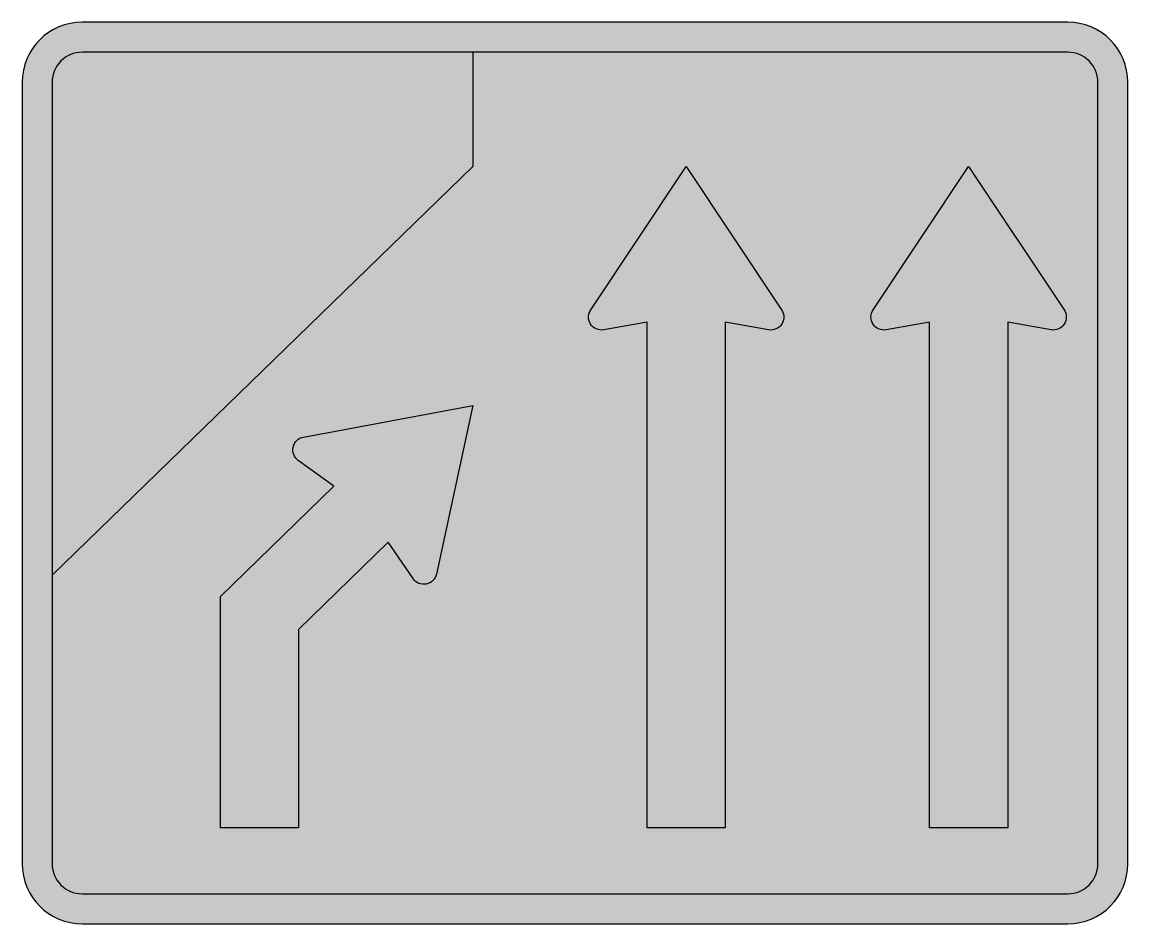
# Model space of a CAD drawing. Header units: millimetres. Extents: x -460 to 460, y -375 to 375.
import ezdxf

# ---------------------------------------------------------------- set-up
doc = ezdxf.new("R2010")
doc.units = ezdxf.units.MM
doc.header["$LTSCALE"] = 10
doc.header["$MEASUREMENT"] = 0
doc.layers.get('0').update_dxf_attribs({"linetype": 'CONTINUOUS'})

msp = doc.modelspace()

# ---------------------------------------------------------------- hatches: boundary and pattern name
h = msp.add_hatch(color=7)
h.dxf.hatch_style = 1
h.paths.add_polyline_path([(410, 375), (-410, 375, 0.4142135623730951), (-460, 325), (-460, -325, 0.4142135623730951), (-410, -375), (410, -375, 0.4142135623730951), (460, -325), (460, 325, 0.414213562373095)])
h.paths.add_polyline_path([(410, 350, -0.4142135623730951), (435, 325), (435, -325, -0.4142135623730951), (410, -350), (-410, -350, -0.4142135623730951), (-435, -325), (-435, 325, -0.4142135623730951), (-410, 350)], flags=16)
h.paths.add_polyline_path([(92.5, 255), (171.9337172291385, 135.7129757563663, -0.6597529984247514), (161.0354780754781, 119.0397342570096), (125.0000000000957, 125.3937613043304), (125, -295.0000000568397), (60, -294.9999999999999), (60.0000000000548, 125.3937613043111), (23.96452192472876, 119.0397342568007, -0.6597529984260971), (13.06628277099327, 135.712975756145)], flags=0)
h.paths.add_polyline_path([(-85, 56.03617000509058), (-115.2138458810159, -84.05748831968248, -0.6597529984247149), (-134.7669552465401, -87.85808207409428), (-155.318347908581, -57.58318158719555), (-229.9999999999625, -130.1310721902517), (-230, -295.0000000568397), (-295, -295), (-294.999999999975, -102.653730656649), (-200.6094173856789, -10.96002183133288), (-230.2760352207519, 10.46008848740888, -0.6597529984260632), (-225.9103999071738, 29.89484670706008)], flags=0)
h.paths.add_polyline_path([(327.5000000000001, 254.9999999431604), (406.9337172291385, 135.7129756995267, -0.659752998424754), (396.0354780754781, 119.03973420017), (360.0000000000957, 125.3937612474909), (359.9999999999999, -295.0000001136794), (295.0000000000001, -295.0000000568396), (295.0000000000547, 125.3937612474716), (258.9645219247288, 119.0397341999611, -0.6597529984260961), (248.0662827709933, 135.7129756993054)], flags=0)
h = msp.add_hatch(color=32)
h.dxf.hatch_style = 1
h.paths.add_polyline_path([(-85, 255), (-85, 350), (-410, 350, 0.4142135623730951), (-435, 325), (-435, -85)])
h = msp.add_hatch(color=255)
h.dxf.hatch_style = 1
h.paths.add_polyline_path([(435, 325, 0.4142135623730951), (410, 350), (-85, 350), (-85, 255), (-435, -85.00000000000003), (-435, -325, 0.4142135623730951), (-410, -350), (410, -350, 0.4142135623730951), (435, -325)])
h.paths.add_polyline_path([(13.06628277099327, 135.712975756145), (92.5, 255), (171.9337172291385, 135.7129757563663, -0.6597529984247492), (161.0354780754781, 119.0397342570096), (125.0000000000958, 125.3937613043304), (125, -295.0000000568397), (60, -295), (60.0000000000548, 125.3937613043112), (23.96452192472879, 119.0397342568007, -0.6597529984260962)], flags=16)
h.paths.add_polyline_path([(-85, 56.03617000509057), (-115.2138458810159, -84.05748831968248, -0.6597529984247161), (-134.7669552465401, -87.85808207409428), (-155.318347908581, -57.58318158719558), (-229.9999999999624, -130.1310721902518), (-230, -295.0000000568398), (-295, -295.0000000000001), (-294.9999999999749, -102.6537306566489), (-200.6094173856789, -10.96002183133287), (-230.2760352207519, 10.46008848740883, -0.6597529984260617), (-225.9103999071739, 29.89484670706003)], flags=16)
h.paths.add_polyline_path([(248.0662827709933, 135.7129756993054), (327.5000000000001, 254.9999999431604), (406.9337172291385, 135.7129756995267, -0.6597529984247515), (396.0354780754781, 119.03973420017), (360.0000000000957, 125.3937612474908), (359.9999999999999, -295.0000001136793), (295.0000000000001, -295.0000000568396), (295.0000000000547, 125.3937612474715), (258.9645219247288, 119.0397341999611, -0.6597529984260985)], flags=16)
h = msp.add_hatch(color=7)
h.dxf.hatch_style = 1
edge = h.paths.add_edge_path()
edge.add_line((92.5, 255), (171.9337172290759, 135.7129757562955))
edge.add_arc((162.9166666668243, 129.7084849146048), 10.83333333328892, -99.99999999990672, 33.65980824438469, ccw=False)
edge.add_line((161.0354780754576, 119.0397342570132), (125.0000000000957, 125.3937613043304))
edge.add_line((125.0000000000957, 125.3937613043304), (125, -295))
edge.add_line((125, -295), (60, -295))
edge.add_line((60, -295), (60.0000000000548, 125.3937613043112))
edge.add_line((60.0000000000548, 125.3937613043112), (23.96452192471293, 119.0397342568566))
edge.add_arc((22.0833333333297, 129.7084849144944), 10.83333333333732, 146.3401917556592, 279.99999999995055, ccw=False)
edge.add_line((13.06628277103323, 135.712975756205), (92.5, 255))
h = msp.add_hatch(color=7)
h.dxf.hatch_style = 1
edge = h.paths.add_edge_path()
edge.add_line((327.5, 254.9999999431604), (406.9337172290759, 135.7129756994559))
edge.add_arc((397.9166666668243, 129.7084848577652), 10.83333333328892, -99.99999999990672, 33.65980824438469, ccw=False)
edge.add_line((396.0354780754576, 119.0397342001736), (360.0000000000957, 125.3937612474908))
edge.add_line((360.0000000000957, 125.3937612474908), (360, -295.0000000568396))
edge.add_line((360, -295.0000000568396), (295, -295.0000000568396))
edge.add_line((295, -295.0000000568396), (295.0000000000548, 125.3937612474716))
edge.add_line((295.0000000000548, 125.3937612474716), (258.9645219247129, 119.039734200017))
edge.add_arc((257.0833333333297, 129.7084848576548), 10.83333333333732, 146.3401917556592, 279.99999999995055, ccw=False)
edge.add_line((248.0662827710332, 135.7129756993654), (327.5, 254.9999999431604))
h = msp.add_hatch(color=7)
h.dxf.hatch_style = 1
edge = h.paths.add_edge_path()
edge.add_arc((-223.9343456343954, 19.24325900275807), 10.83333333334678, 100.5098762690618, 234.1696845133508, ccw=False)
edge.add_line((-225.9103999071031, 29.89484670707316), (-85, 56.03617000509057))
edge.add_line((-85, 56.03617000509057), (-115.213845881017, -84.05748831968735))
edge.add_arc((-125.8036951004197, -81.77358713497277), 10.83333333333863, 214.1696845137483, 347.82949275804134, ccw=False)
edge.add_line((-134.7669552465525, -87.8580820740761), (-155.318347908581, -57.58318158719554))
edge.add_line((-155.318347908581, -57.58318158719554), (-229.9999999999625, -130.1310721902518))
edge.add_line((-229.9999999999625, -130.1310721902518), (-230, -295.0000000568397))
edge.add_line((-230, -295.0000000568397), (-295, -295))
edge.add_line((-295, -295), (-294.9999999999749, -102.6537306566489))
edge.add_line((-294.9999999999749, -102.6537306566489), (-200.6094173856789, -10.96002183133288))
edge.add_line((-200.6094173856789, -10.96002183133288), (-230.2760352208301, 10.46008848746527))

# ---------------------------------------------------------------- linework, layer by layer
at = {"color": 32}
for p, q in [((-85, 350), (-85, 255)), ((-85, 255), (-435, -85))]:
    msp.add_line(p, q, dxfattribs=at)
at = {"color": 7}
for p, q in [((125, -295.0000000000001), (60, -295.0000000000001)), ((360, -295.0000000568397), (295, -295.0000000568397))]:
    msp.add_line(p, q, dxfattribs=at)
for points in [[(-410, -375), (410, -375, 0.414213562373095), (460, -325), (460, 325, 0.414213562373095), (410, 375), (-410, 375, 0.414213562373095), (-460, 325), (-460, -325, 0.414213562373095)], [(92.5, 255), (171.9337172291414, 135.7129757563619, -0.6597529984252674), (161.0354780754576, 119.0397342570132), (125.0000000000957, 125.3937613043304), (125, -295.0000000568397), (60, -295), (60.0000000000548, 125.3937613043112), (23.96452192463312, 119.0397342567838, -0.6597529984252667), (13.06628277103323, 135.712975756205)], [(327.5, 254.9999999431604), (406.9337172291414, 135.7129756995223, -0.6597529984252674), (396.0354780754576, 119.0397342001736), (360.0000000000957, 125.3937612474908), (360, -295.0000001136793), (295, -295.0000000568396), (295.0000000000548, 125.3937612474716), (258.9645219246331, 119.0397341999442, -0.6597529984252667), (248.0662827710332, 135.7129756993654)]]:
    msp.add_lwpolyline(points, format="xyb", close=True, dxfattribs=at)
msp.add_lwpolyline([(-410, -350), (410, -350, 0.4142135623730951), (435, -325), (435, 325, 0.4142135623730951), (410, 350), (-410, 350, 0.4142135623730951), (-435, 325), (-435, -325, 0.4142135623730951)], format="xyb", close=True)
at = {"color": 7, "flags": 128}
msp.add_lwpolyline([(-230.2760352208301, 10.46008848746527, -0.6597529984252526), (-225.9103999071031, 29.89484670707316), (-85, 56.03617000509057), (-115.213845881017, -84.05748831968735, -0.6597529984252778), (-134.7669552465525, -87.8580820740761), (-155.318347908581, -57.58318158719554), (-229.9999999999625, -130.1310721902518), (-230, -295.0000000568397), (-295, -295), (-294.9999999999749, -102.6537306566489), (-200.6094173856789, -10.96002183133288)], format="xyb", close=True, dxfattribs=at)

doc.saveas('drawing.dxf')
